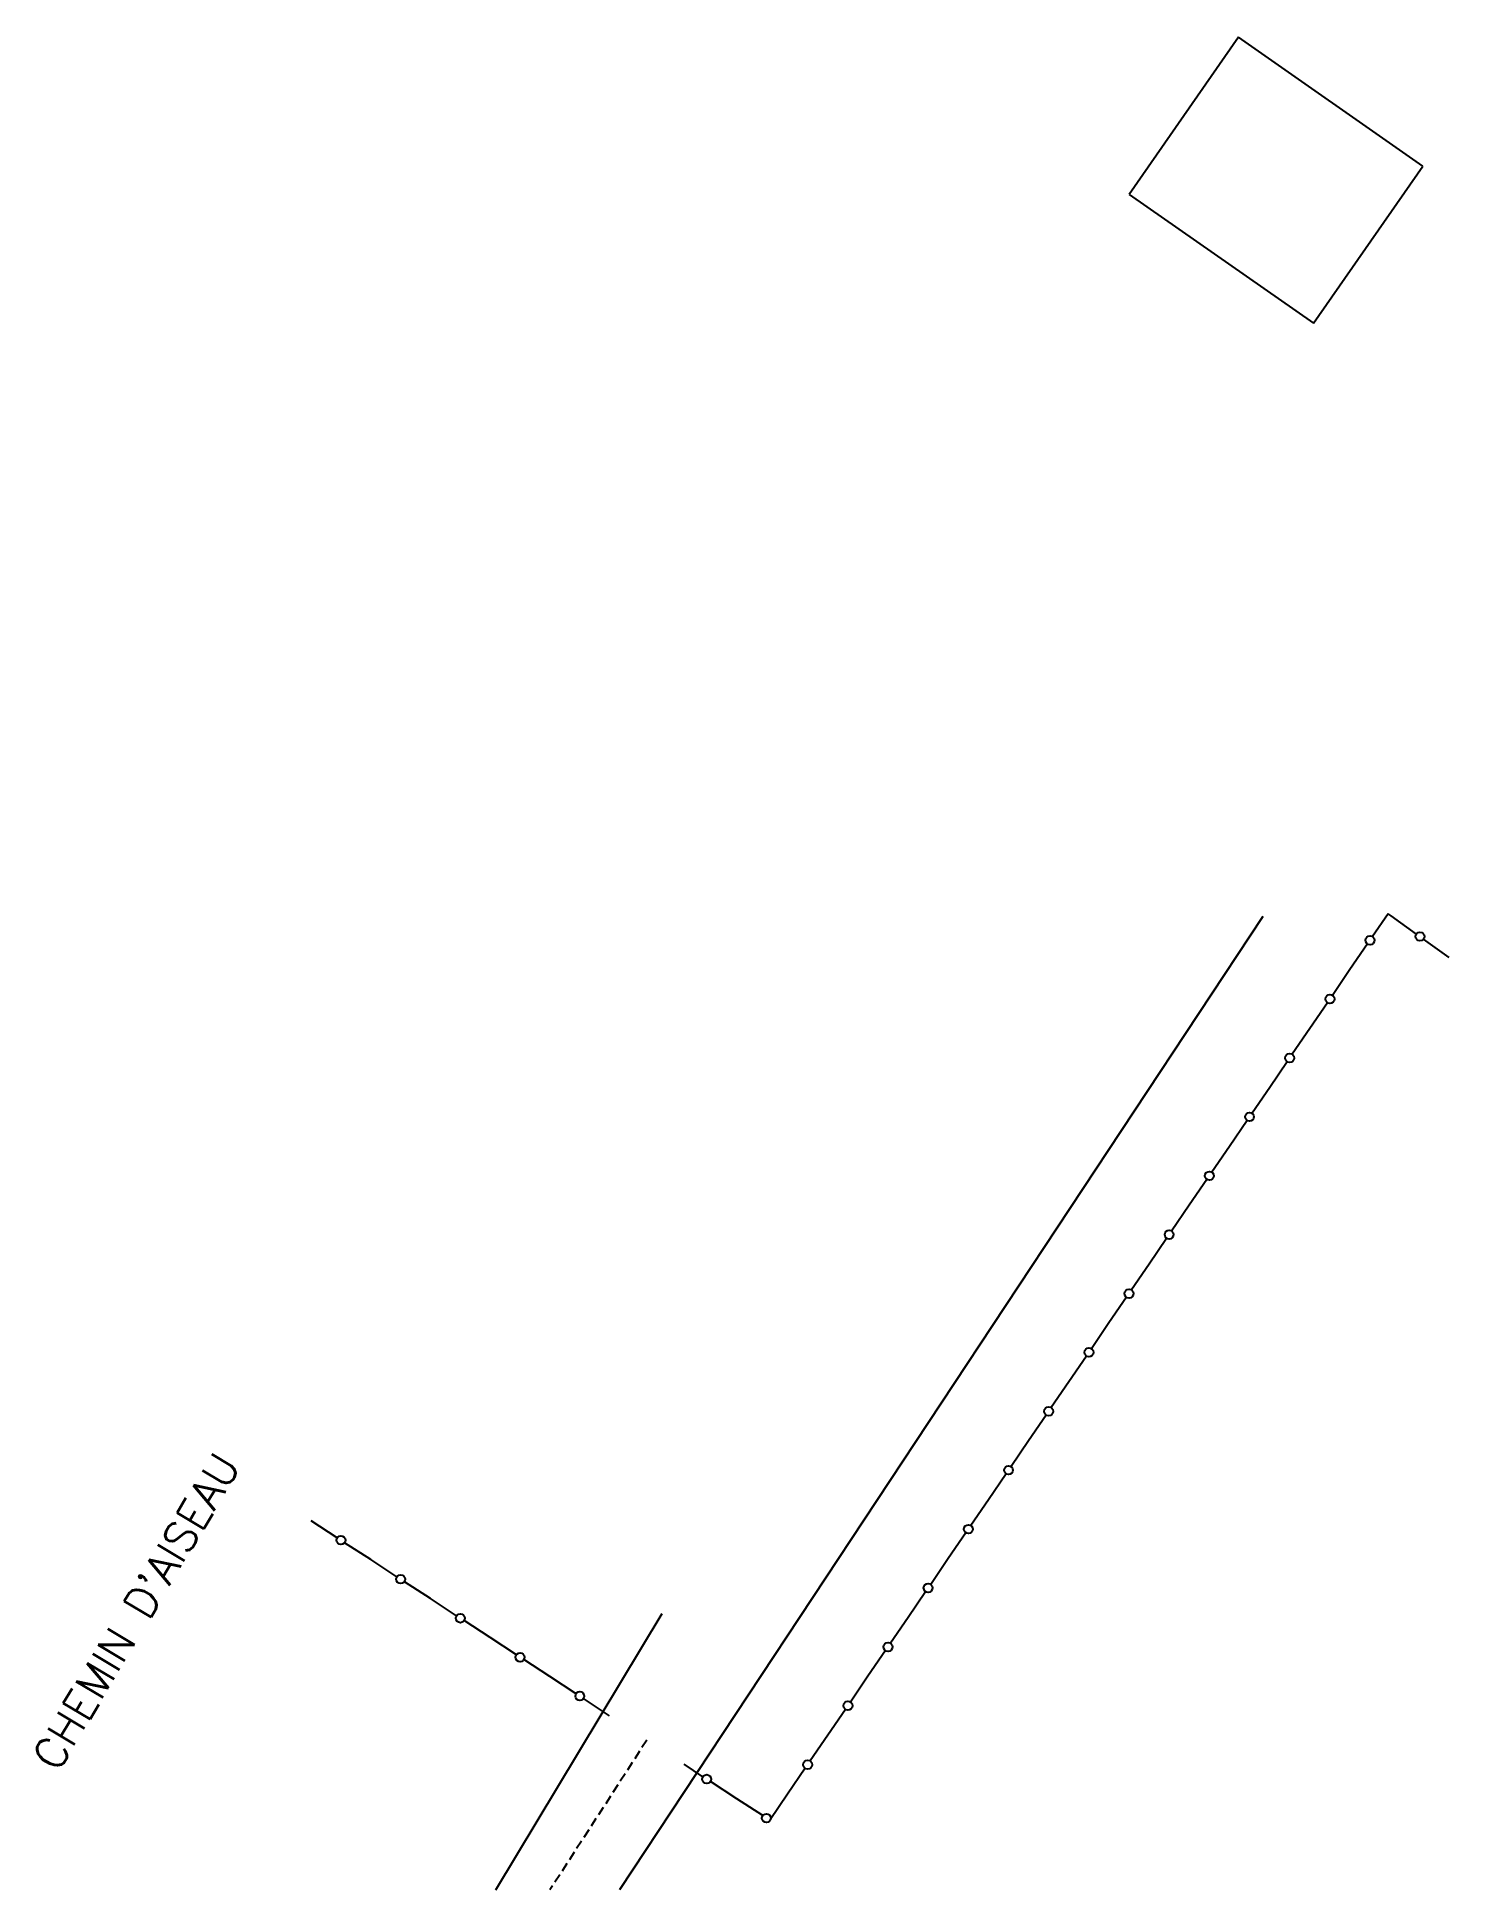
# Model space of a CAD drawing. Header units: millimetres. Extents: x 164000 to 164484, y 125000 to 125988.
# Drawn here: x 164083.2 to 164162.4, y 125000 to 125104 of the extents above.
import ezdxf
from ezdxf.enums import TextEntityAlignment as Align

# ---------------------------------------------------------------- set-up
doc = ezdxf.new("R2010")
doc.units = ezdxf.units.MM
doc.linetypes.add('DASHED', pattern=[0.75, 0.5, -0.25])
for name, color, linetype in [('W0001', 6, 'DASHED'), ('W0008', 7, 'CONTINUOUS'), ('W0310', 3, 'CONTINUOUS'), ('W0989', 7, 'CONTINUOUS'), ('W1102', 7, 'CONTINUOUS')]:
    doc.layers.add(name, color=color, linetype=linetype)
doc.styles.get("Standard").update_dxf_attribs({"font": 'romans.shx', "width": 0.85})

msp = doc.modelspace()

# ---------------------------------------------------------------- linework, layer by layer
at = {"layer": 'W0001'}
msp.add_line((164117.42, 125008.41), (164111.98, 125000), dxfattribs=at)
at = {"layer": 'W0008'}
for p, q in [((164150.62, 125103.99), (164144.47, 125095.16)), ((164160.95, 125096.75), (164150.62, 125103.99)), ((164154.81, 125087.93), (164160.95, 125096.75)), ((164144.47, 125095.16), (164154.81, 125087.93))]:
    msp.add_line(p, q, dxfattribs=at)
at = {"layer": 'W0310'}
for p, q in [((164159, 125054.79), (164158.13, 125053.51)), ((164159.17, 125054.67), (164159, 125054.79)), ((164160.59, 125053.65), (164159.17, 125054.67)), ((164157.85, 125053.09), (164156.86, 125051.65)), ((164162.42, 125052.34), (164160.99, 125053.36)), ((164156.86, 125051.65), (164155.88, 125050.2)), ((164155.6, 125049.79), (164154.61, 125048.34)), ((164154.61, 125048.34), (164153.62, 125046.9)), ((164153.34, 125046.48), (164152.36, 125045.04)), ((164152.36, 125045.04), (164151.37, 125043.59)), ((164151.09, 125043.18), (164150.1, 125041.73)), ((164150.1, 125041.73), (164149.12, 125040.29)), ((164148.84, 125039.87), (164147.85, 125038.43)), ((164147.85, 125038.43), (164146.86, 125036.98)), ((164146.58, 125036.57), (164145.6, 125035.12)), ((164145.6, 125035.12), (164144.61, 125033.68)), ((164144.33, 125033.26), (164143.34, 125031.82)), ((164143.34, 125031.82), (164142.36, 125030.37)), ((164142.08, 125029.96), (164141.09, 125028.51)), ((164141.09, 125028.51), (164140.11, 125027.07)), ((164139.82, 125026.65), (164138.84, 125025.21)), ((164138.84, 125025.21), (164137.85, 125023.76)), ((164137.57, 125023.35), (164136.58, 125021.9)), ((164136.58, 125021.9), (164135.6, 125020.46)), ((164100.05, 125019.77), (164098.59, 125020.72)), ((164101.94, 125018.54), (164100.47, 125019.49)), ((164135.32, 125020.04), (164134.33, 125018.6)), ((164103.4, 125017.58), (164101.94, 125018.54)), ((164134.33, 125018.6), (164133.35, 125017.15)), ((164105.29, 125016.35), (164103.82, 125017.3)), ((164106.75, 125015.39), (164105.29, 125016.35)), ((164133.06, 125016.74), (164132.08, 125015.29)), ((164132.08, 125015.29), (164131.09, 125013.85)), ((164108.63, 125014.16), (164107.17, 125015.12)), ((164110.1, 125013.2), (164108.63, 125014.16)), ((164130.81, 125013.44), (164129.82, 125011.99)), ((164111.98, 125011.97), (164110.52, 125012.93)), ((164113.45, 125011.01), (164111.98, 125011.97)), ((164129.82, 125011.99), (164128.84, 125010.54)), ((164115.33, 125009.78), (164113.87, 125010.74)), ((164128.56, 125010.13), (164127.57, 125008.68)), ((164127.57, 125008.68), (164126.59, 125007.24)), ((164120.57, 125006.35), (164119.52, 125007.05)), ((164126.3, 125006.83), (164125.32, 125005.38)), ((164122.46, 125005.12), (164120.99, 125006.08)), ((164123.92, 125004.17), (164122.46, 125005.12)), ((164125.32, 125005.38), (164124.33, 125003.93))]:
    msp.add_line(p, q, dxfattribs=at)
for centre in [(164160.79, 125053.51), (164157.99, 125053.3), (164155.74, 125050), (164153.48, 125046.69), (164151.23, 125043.39), (164148.98, 125040.08), (164146.72, 125036.78), (164144.47, 125033.47), (164142.22, 125030.17), (164139.96, 125026.86), (164137.71, 125023.56), (164135.46, 125020.25), (164100.26, 125019.63), (164103.61, 125017.44), (164133.2, 125016.95), (164106.96, 125015.25), (164110.31, 125013.06), (164130.95, 125013.64), (164113.66, 125010.88), (164128.7, 125010.34), (164126.44, 125007.03), (164120.78, 125006.22), (164124.13, 125004.03)]:
    msp.add_circle(centre, 0.25, dxfattribs=at)
at = {"layer": 'W1102'}
for p, q in [((164151.98, 125054.64), (164115.88, 125000)), ((164108.95, 125000), (164118.29, 125015.51))]:
    msp.add_line(p, q, dxfattribs=at)

# ---------------------------------------------------------------- texts
at = {"layer": 'W0989'}
msp.add_text("CHEMIN D'AISEAU", height=1.75, rotation=59.1609, dxfattribs=at).set_placement((164088.78, 125015.63), align=Align.MIDDLE)

doc.saveas('drawing.dxf')
